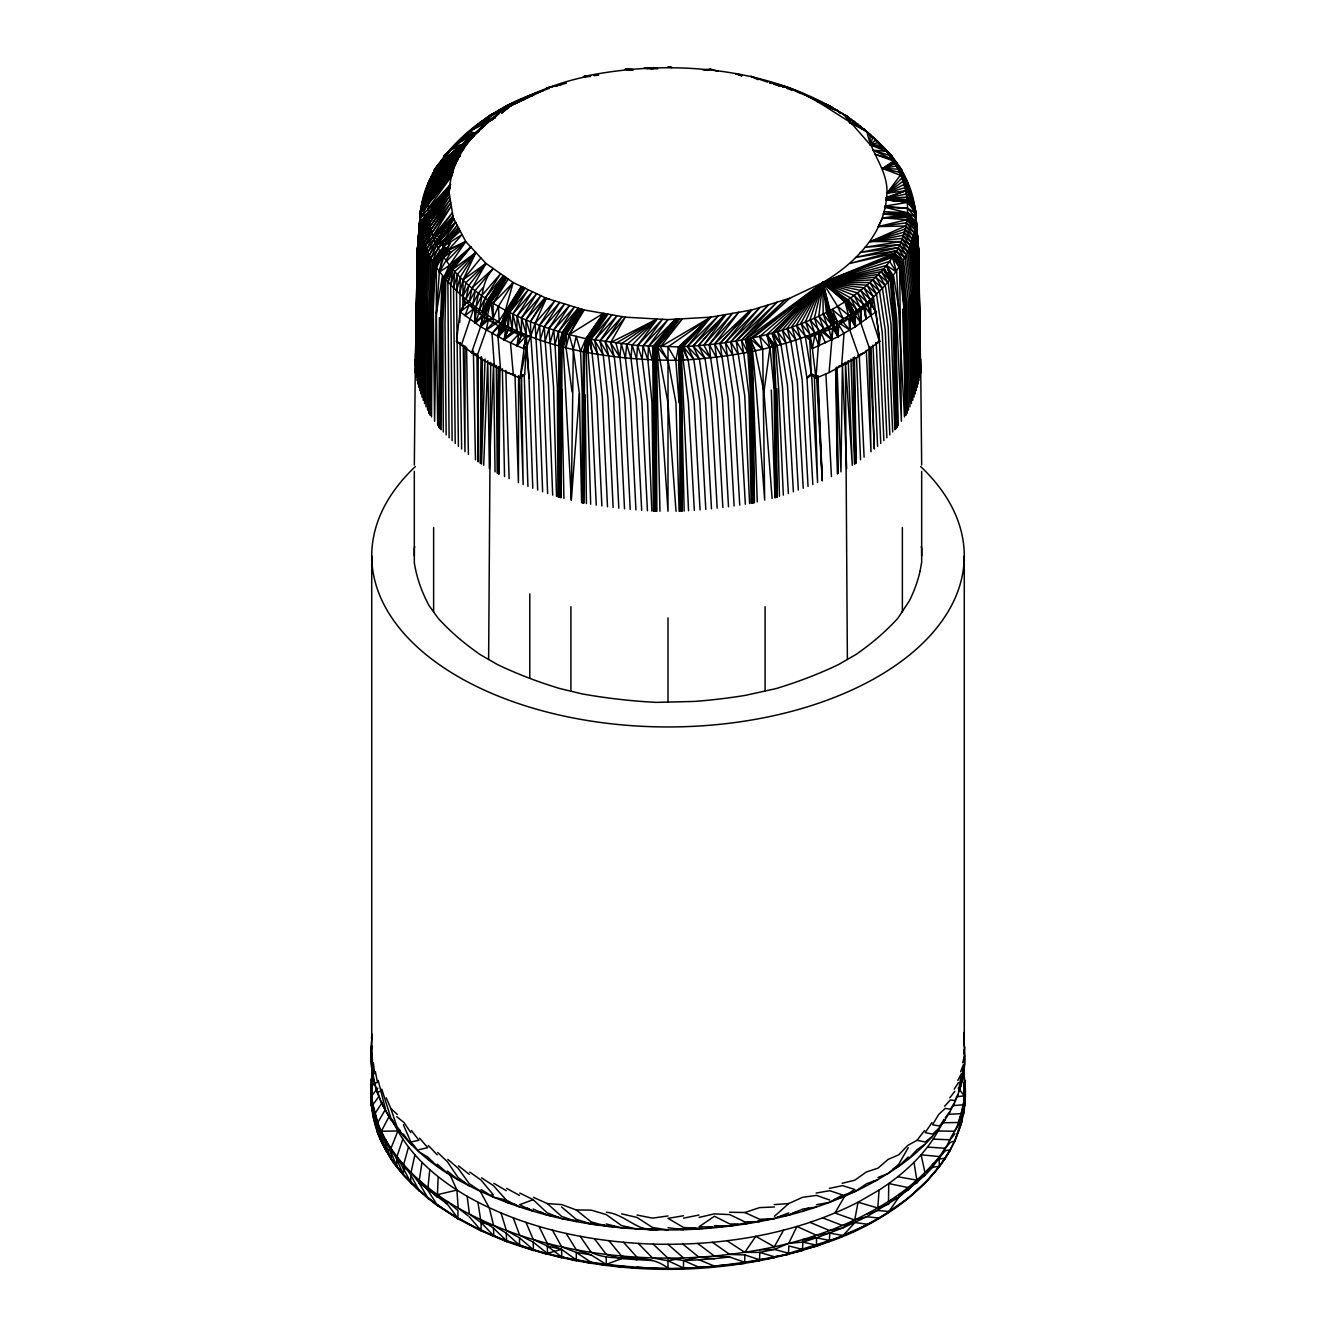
<?xml version="1.0" encoding="UTF-8"?>
<svg xmlns="http://www.w3.org/2000/svg" width="1336" height="1336" viewBox="0 0 1336 1336"><rect width="100%" height="100%" fill="white"/><g stroke="black" fill="none" stroke-linecap="round" stroke-linejoin="round"><path stroke-width="1.5" d="M371.725 555.91L371.725 1044.919C364.678 1108.98 416.698 1159.631 469.487 1185.95C535.268 1219.434 610.235 1231.558 683.531 1229.721C758.681 1226.916 835.918 1209.848 898.543 1166.462C937.872 1139.508 971.122 1093.867 963.79 1044.034M920.07 571.157A354.791 204.826 0 0 1 909.432 600.749L898.093 617.9A38.594 22.278 0 0 1 896.99 619.236L893.634 622.76A355.343 205.159 0 0 1 861.336 650.682L856.977 653.822A39.596 22.862 0 0 1 855.274 654.907L839.476 664.025A39.596 22.862 0 0 1 837.588 665.011L832.144 667.532A355.343 205.159 0 0 1 783.798 686.17L777.702 688.107A38.594 22.278 0 0 1 775.398 688.741L745.672 695.304A355.409 205.193 0 0 1 705.942 700.448A352.938 203.773 0 0 1 694.419 701.433L656.828 702.369A38.16 22.027 0 0 1 654.289 702.285L647.359 701.851A354.758 204.809 0 0 1 612.923 698.561A355.86 205.46 0 0 1 590.328 695.304L583.648 694.169A39.462 22.779 0 0 1 581.244 693.685L560.602 688.741A39.896 23.046 0 0 1 558.865 688.274L552.202 686.17A356.445 205.794 0 0 1 532.212 679.272L527.353 677.419A354.959 204.942 0 0 1 503.856 667.532L498.411 665.011A38.393 22.178 0 0 1 496.524 664.025L480.726 654.907A38.343 22.144 0 0 1 479.023 653.822L474.664 650.682A354.691 204.775 0 0 1 445.239 625.699L438.709 618.919A38.26 22.094 0 0 1 437.907 617.9L429.357 605.993A38.326 22.127 0 0 1 428.505 604.607L426.568 600.749A355.643 205.327 0 0 1 419.721 584.416A354.975 204.942 0 0 1 415.229 567.817L414.461 563.825A38.143 22.027 0 0 1 414.327 562.356L414.327 549.463A39.379 22.729 0 0 1 414.444 547.977L414.711 546.541M414.31 555.91L414.31 471.408M583.247 76.72L584.216 76.419C688.558 54.659 818.684 71.292 892.465 156.947C912.588 182.013 923.243 217.968 909.064 248.446C870.838 333.081 763.29 355.56 679.506 360.303C591.197 360.636 487.039 341.398 433.649 263.576C387.44 186.689 471.992 113.176 539.644 91.8L498.411 110.521L495.706 113.46M433.632 611.955L433.632 527.453M427.57 410.069L427.837 299.18L429.524 254.825L441.899 236.906L455.593 222.294L441.381 244.154L443.168 246.626L447.193 248.195L441.331 254.007L434.551 265.279L431.695 306.896L429.691 414.26L431.277 306.211L434.083 264.461C438.241 255.627 447.276 251.135 450.633 241.866L447.744 248.012L444.988 248.93L441.331 254.007L435.185 266.298L433.298 309.217L434.601 421.241L436.354 313.459L439.344 272.11L449.347 265.48L470.79 247.043L451.752 268.569L447.877 282.647L449.096 437.807M465.028 346.692L464.978 451.768L463.258 345.172M488.625 659.466L490.679 362.34M392.233 1119.451C406.712 1153.235 436.02 1178.135 467.149 1196.304L469.454 1214.19L481.077 1222.557L493.602 1225.463L506.227 1233.111L506.678 1241.612C609.8 1278.585 726.2 1278.585 829.322 1241.612C900.113 1217.413 979.138 1155.239 963.406 1071.372C966.262 1091.595 964.325 1113.022 954.605 1131.208C947.391 1142.447 943.7 1156.876 932.378 1164.658C922.308 1175.93 910.851 1185.867 898.594 1194.685C835.952 1238.071 758.698 1255.139 683.531 1257.944C606.06 1259.815 526.317 1246.371 458.181 1208.011C414.411 1182.878 371.107 1140.71 371.291 1086.869L375.199 1082.344M529.791 678.337L529.791 593.852M558.799 345.723L558.749 497.075L560.97 346.408L563.541 333.198L579.69 308.583L562.189 332.764L558.799 345.723L558.515 331.579L574.43 306.963L553.722 330.009L550.081 342.901L553.538 386.822L556.544 496.391M570.923 691.213L570.923 606.728M582.195 502.753L582.245 394.237L580.542 351.168L576.217 336.355L573.294 349.431L571.324 500.165L579.406 393.569L573.294 349.431L569.186 334.668L582.713 309.518L565.379 333.733L561.538 346.575L564.293 333.416L580.475 308.833L563.541 333.198L560.218 346.174L559.567 388.743M582.797 502.887L583.364 351.836M583.398 503.004L583.932 351.969L585.97 338.676L603.304 313.325L569.186 334.668L566.03 347.694L572.042 391.815M583.999 503.121L584.517 352.086L586.537 338.81L604.039 313.459L585.97 338.676L580.542 351.168M668 702.369L668 617.867M668 1269.2L668 1258.178L653.137 1244.117C588.792 1241.845 523.578 1228.268 467.149 1196.304M962.17 1117.848L954.906 1141.094L950.497 1142.28L945.003 1148.275L932.662 1167.146L925.23 1175.029L898.827 1197.206L866.747 1216.729L842.582 1228.034L816.513 1237.804L802.852 1242.079L788.691 1243.382L774.446 1249.394L759.783 1252.383L759.533 1260.833L744.87 1262.353L729.757 1257.026L714.459 1258.662L699.012 1257.243L683.548 1260.549L683.498 1268.966C610.201 1268.265 534.884 1258.712 469.253 1224.143C442.199 1209.932 416.698 1191.662 397.41 1167.747C381.996 1150.212 379.541 1126.315 372.911 1104.788L378.622 1096.856M765.077 691.213L765.077 606.728M829.322 1241.612L829.773 1233.111L816.363 1235.232L802.852 1242.079L802.468 1250.563C748.477 1263.689 692.465 1271.555 636.955 1267.246L637.038 1268.265L621.541 1266.077L621.658 1267.096L606.243 1264.44L591.13 1254.938L576.317 1249.795L566.213 1233.445M847.375 659.466L845.421 362.273L852.301 465.279L848.243 360.653M906.092 414.611L904.088 307.23L901.249 265.613L893.6 255.777L886.653 265.48L892.465 277.921L896.606 317.717L901.399 421.241L899.646 267.918L893.6 255.777C916.463 222.277 910.016 176.486 883.346 147.344L870.27 144.822L842.966 113.627L823.11 104.024L837.588 110.521L840.294 113.46M902.368 611.955L902.368 527.453M921.673 471.408L921.673 562.356L920.07 571.157M963.557 1108.93L962.571 1116.061L963.406 1107.21L964.625 1105.674L963.957 1092.815M964.275 555.91L964.275 1044.919L963.824 1032.561M518.301 376.134L520.038 378.238L526.1 334.134L526 319.688L545.071 297.678L530.509 321.508L530.793 335.971L526.584 347.26L524.681 374.397L520.038 378.238L494.387 366.398L476.969 356.345L486.204 330.126L493.301 322.577L493.034 303.222L508.248 279.107L490.963 302.019L485.302 314.01L487.222 319.271L500.95 327.32L526.367 337.173L530.793 335.971L535.051 323.295L546.357 298.295L549.797 299.347M518.585 375.917L518.418 482.63L514.961 374.381M560.469 497.56L560.702 389.06L559.316 497.243M561.053 497.71L562.089 346.725M909.983 406.845L906.626 302.387L902.351 263.576L895.087 253.139L822.809 282.581L796.356 325.032L805.207 335.971L809.633 337.173L811.319 374.397L815.962 378.238L829.105 372.544L831.827 339.862L832.779 324.197L827.685 311.889L822.809 282.581C855.157 263.392 885.568 232.998 886.937 193.202C887.972 170.073 870.855 153.339 866.98 131.663C834.582 115.213 806.744 88.66 769.519 82.849M424.564 403.606L425.032 292.734L426.935 248.446L433.281 235.37L451.251 206.061L432.263 232.264L425.783 245.239L423.779 289.494L423.195 400.349M426.017 406.845L426.384 295.957L428.188 251.636L434.4 238.476L452.386 212.641L425.783 245.239L431.328 229.124L450.132 199.415L430.476 226.001L423.762 238.793L421.525 282.998L420.756 393.819M447.877 152.204L469.019 131.663L476.401 133.199C431.662 149.331 415.162 211.272 439.744 250.817C470.172 302.153 530.442 325.934 585.97 338.676L637.556 345.556L678.554 346.876C753.487 343.502 835.802 324.965 886.653 265.48L896.64 272.11L904.472 416.949M421.925 397.093L422.61 286.255L424.731 242.016L430.476 226.001L449.564 196.158L429.708 222.845L422.877 235.554L420.556 279.725L419.671 390.529M428.772 412.523L429.374 302.387L430.944 257.998L436.905 244.672L455.593 222.294L440.546 239.01L434.4 238.476L426.935 248.446M431.528 416.949L432.129 307.581L434.968 265.964L441.331 254.007L465.73 241.565L485.953 263.426L513.191 282.581L546.357 298.295L584.216 309.985L625.281 317.166L668 319.605L710.702 317.166L751.784 309.985L789.626 298.295L822.809 282.581L894.018 255.126L901.249 265.613M438.859 427.169L439.394 317.717M532.78 488.275L528.989 378.171L526.584 347.26L523.645 348.562L516.999 345.79L521.324 335.286L521.558 317.818L536.638 293.686L517.166 315.897L516.731 333.532M679.757 511.254L680.291 402.804L679.156 346.876L710.702 317.166L660.385 346.892L668 360.319L675.966 402.821L679.122 511.27M441.147 429.775L441.915 320.941L444.587 279.207L450.967 267.684L470.79 247.043L452.654 269.521L447.877 282.647M497.693 473.345L498.495 366.732L498.161 473.595M498.629 473.829L499.413 367.233M499.113 474.08L499.898 367.467M655.074 402.787L654.189 346.776L676.6 319.12L655.024 346.809L654.974 511.22L654.189 346.776L675.482 319.17L648.478 346.391L647.86 359.801L651.951 402.604L653.454 511.154M374.998 1085.467L371.742 1067.648L371.441 1047.29M418.686 387.24L419.654 276.435L422.092 232.314L428.555 217.284L449.647 189.796L420.907 226.569L418.151 269.855L416.982 380.61M480.209 463.191L481.194 356.645M480.643 463.475L481.611 356.912M482.43 359.501L481.511 464.01L485.051 359.017M414.327 464.961L415.379 359M417.784 383.933L418.853 273.145L421.391 229.057L428.338 216.215L441.197 199.131L449.063 193.202C450.917 148.279 488.275 115.681 526 97.161L523.745 99.883M829.105 372.544L859.031 356.345L849.796 330.126L850.698 314.01M817.699 376.134L815.962 378.238L812.355 348.562L809.633 337.173L834.182 327.804L856.576 313.726L856.61 309.885L850.781 298.011L822.809 282.581L745.455 339.544L747.926 352.721L750.531 394.888L752.001 503.121M416.264 377.286L417.65 267.334L420.69 225.45L450.065 187.357L420.539 224.081L449.998 187.758M429.223 413.425L430.576 304.825L432.463 261.171L438.291 247.744L442.65 241.515L448.595 238.175L458.415 227.638L432.463 261.171M429.491 413.926L431.027 305.727L433.649 263.576L439.744 250.817L444.988 248.93L443.168 246.626L457.179 225.3L446.842 237.825L436.905 244.672L448.796 239.812L459.317 229.374L443.168 246.626L443.435 249.498L433.649 263.576M430.125 414.962L431.695 306.896M430.359 415.296L431.912 307.247L434.751 265.613L441.331 254.007L434.35 264.945M439.126 427.503L440.579 319.354L442.366 276.301L436.354 313.459L437.674 425.516M439.394 427.837L440.83 319.688M439.661 428.155L441.097 320.022L443.786 278.239L450.482 267.05L470.79 247.043L451.501 268.302L444.838 279.491L442.851 321.943L443.301 431.996M440.195 428.772L441.381 320.339M588.074 352.721L588.257 339.144L605.809 313.76L587.673 339.043L585.702 352.32L588.257 339.144L606.31 313.843L588.742 339.244L588.074 352.721L591.23 395.84L596.257 505.125M415.763 374.748L417.45 266.198L420.556 224.431M893.6 255.777L822.809 282.581L800.949 323.295L805.207 335.971L809.9 340.045L812.355 348.562L838.006 336.739L837.438 321.675L832.194 309.434L842.999 318.469L843.717 321.976L848.56 315.246L845.037 302.019L822.809 282.581L750.014 338.676L755.441 351.168L763.958 391.815L772.091 498.395M964.559 1065.226L964.258 1049.712M417.4 250.249L415.362 365.413L417.467 249.732L420.907 208.282L455.81 163.693L422.092 202.538L420.84 216.465M415.429 372.577L417.266 253.473L420.523 211.138L452.503 173.029L420.523 211.138M415.513 373.312L417.316 265.163L420.523 223.713M451.501 268.302L445.773 280.46L444.988 324.147L446.157 434.918M415.579 357.029L416.181 325.8M416.381 315.396L417.5 257.13M608.949 1240.76L621.591 1256.074L621.541 1258.662L606.243 1264.44L606.41 1265.459L591.13 1262.353L576.217 1252.383L561.671 1246.805L552.469 1230.155M415.763 356.077L416.164 337.44M416.665 314.661L417.483 277.37M805.207 335.971L811.286 373.412L815.962 378.238L819.269 333.516L814.442 317.818L822.809 282.581L892.481 257.347L899.646 267.918L903.854 307.581L905.875 414.962M417.199 313.91L417.483 301.402M418.719 249.248L418.819 245.072M452.119 440.663L450.683 285.503L452.654 269.521L475.85 252.504L463.058 279.842L462.807 309M654.623 360.236L655.024 346.809L677.953 319.037L656.243 346.859L655.241 360.269M851.834 317.617L851.967 313.209L846.272 301.251L822.809 282.581L752.736 338.025L762.706 349.431L764.676 500.165L756.593 393.569L752.636 351.836L749.463 338.81L755.441 351.168M566.03 347.694L566.481 334.017L582.713 309.518M654.339 511.187L652.653 346.675L675.482 319.17M459.818 322.16L460.202 277.136L475.85 252.504L454.691 271.625L450.683 285.503M483.699 465.279L487.774 360.653L489.36 468.552L493.585 364.01L495.038 471.825M963.891 1082.36L963.957 1103.553M438.191 1176.732L437.406 1194.685L447.259 1204.037L458.549 1219.117L481.595 1231.091L506.678 1241.612L493.418 1235.433L481.077 1222.557L477.937 1202.216M371.341 1058.68L372.043 1045.921M371.291 1086.869L373.412 1116.061L371.375 1105.674L371.692 1077.918C368.836 1103.068 373.095 1129.187 386.288 1151.031L385.803 1139.808L397.41 1167.747L390.696 1158.162L381.395 1131.208L389.277 1116.128M370.974 1096.706L372.594 1071.372L372.594 1076.933M372.043 1092.815L371.375 1105.674L371.375 1098.259M459.551 293.903L463.058 279.842L485.953 263.426L469.019 285.186L465.846 299.347L485.953 263.426L466.014 282.531L462.657 296.625L465.412 301.986L460.068 311.856L480.576 326.669L504.173 339.862L512.172 331.762L512.824 313.943L528.204 289.695L509.534 312.44L508.081 330.142L504.173 339.862L516.999 345.79L525.148 336.739M481.277 1220.002L493.418 1228.034L506.227 1240.526L547.526 1254.42L547.309 1243.382L539.043 1226.465M816.062 334.685L819.118 330.309L814.81 335.219L819.001 345.79L819.118 330.309L809.983 319.688L822.809 282.581L889.576 261.422L896.64 272.11L892.481 257.347M493.034 303.222L513.191 282.581L497.994 336.739L500.549 369.538M498.411 306.328L493.001 318.469L488.375 319.838L486.204 330.126L498.562 321.675L521.391 286.472L506.761 311.121L497.994 336.739L507.864 326.318L508.064 311.772L523.645 287.524L507.68 311.572L502.954 324.064L503.121 328.372L497.994 336.739L499.48 326.418L498.411 306.328L513.191 282.581M961.369 1116.111L963.406 1114.625L963.557 1111.686M458.398 446.274L456.511 291.131L457.396 274.398L475.85 252.504M476.969 356.345L456.461 341.532L460.068 311.856L465.897 302.42L469.12 302.019L472.109 287.808L493.268 268.569C478.906 284.017 483.665 305.56 475.148 323.112L482.864 316.716L488.792 300.617L504.34 276.352L487.824 299.915L482.079 311.839C477.62 318.953 465.796 295.991 465.312 304.959L462.657 296.625L469.019 285.186M651.834 511.037L647.593 402.32L642.215 359.401L643.017 346.007L662.456 319.287L637.556 345.556L636.587 358.933L641.881 401.902L647.442 510.753M899.646 313.459L893.634 276.301L886.653 265.48L822.809 282.581L828.771 311.355L833.914 323.629L833.664 328.038L838.006 336.739L855.424 326.669L875.932 311.856L870.588 301.986L873.327 296.625L866.98 285.186L822.809 282.581L759.783 336.355L762.706 349.431L750.014 338.676M482.847 287.858L478.522 292.968L475.883 307.297L475.148 323.112L481.845 315.83L487.824 299.915L503.288 275.617L485.219 298.011L479.39 309.885L479.424 313.726L487.222 319.271L480.576 326.669L471.541 352.771L475.031 354.24M472.276 307.848L475.282 290.396L493.268 268.569M441.665 320.673L444.32 278.89L450.716 267.367L470.79 247.043L451.234 267.985L444.587 279.207M455.209 443.485L453.555 288.325L454.691 271.625M478.522 292.968L472.46 304.675L472.526 308.065L475.883 307.297L475.148 323.112L474.614 309.735L481.828 295.506L500.582 273.713L485.219 298.011L482.079 311.839M832.996 328.339L838.006 336.739L838.808 324.932L842.999 318.469L837.588 306.328L822.809 282.581L766.814 334.668L769.97 347.694L774.145 389.361L775.531 497.56M653.137 1244.117C723.294 1245.87 795.087 1234.28 858.063 1202.216L877.802 1208.011L879.088 1190.075C906.075 1172.607 930.975 1149.494 943.767 1119.451M428.188 202.337L420.506 212.892L417.266 258.065L420.506 217.434L428.171 204.024L452.203 174.749L420.539 210.771L417.266 251.702M417.266 262.658L420.506 217.434L450.599 184.251L420.506 221.96L417.266 264.445M841.613 366.398L843.985 333.482L838.808 324.932M964.108 1085.851L965.026 1096.706L963.406 1114.625M432.129 307.581L435.185 266.298L447.744 248.012L448.796 249.531L443.519 257.347L439.344 272.11L450.7 252.404L465.73 241.565L453.271 217.868L449.113 192.868L429.023 219.689L422.092 232.314M417.316 250.968L420.723 209.201L453.271 168.536M417.283 251.335L420.556 210.42L452.637 172.277L420.556 210.42M641.681 510.352L636.186 401.451L630.976 358.432L632.128 345.072L657.212 318.987L610.569 342.584L614.259 356.595L619.186 399.748L624.513 508.799M668 1258.178L683.548 1260.549L699.045 1267.246L698.962 1268.265L683.548 1267.964L668 1260.783L683.531 1257.944L668 1244.334M417.65 248.813L420.155 220.139M420.506 216.031L421.391 205.794L457.847 159.819L422.877 199.281L422.143 207.23M418.151 246.292L418.869 238.342M419.404 232.364L420.122 224.415M419.771 233.049L420.139 229.091M423.378 200.016L423.762 196.058L432.263 184.585L463.692 148.68L425.783 189.612L425.182 195.824M426.318 192.618L426.935 186.405L435.603 175.267L474.714 135.12L429.524 180.026L429.09 184.151M635.936 509.884L630.492 400.934L625.398 357.881L626.718 344.521L657.212 318.987L637.556 345.556L642.215 359.401M427.77 187.341L428.188 183.199L436.905 172.177L479.24 130.227L438.291 169.104L430.944 176.836L430.509 180.978M372.126 1035.968L371.041 1046.906L372.961 1076.582M893.934 321.124L890.227 280.46L881.309 271.625L822.809 282.581L818.834 315.897L823.644 328.339L822.391 332.246L831.827 339.862L833.447 323.863L828.32 311.572L822.809 282.581L884.098 268.736L891.396 279.207L886.653 265.48L892.214 278.239L895.421 319.354L898.326 425.516M429.775 1169.668L427.704 1190.092L437.807 1205.807L458.549 1219.117L437.173 1204.621M872.224 307.43L873.327 296.625L863.891 287.808L822.809 282.581L772.158 333.282L775.498 346.274L778.621 388.058L783.33 495.155M427.704 1197.507L437.807 1205.807L428.372 1198.709L418.886 1182.694L422.009 1162.337M585.702 352.32L587.105 338.926L604.624 313.559L586.537 338.81L583.932 351.969M956.409 1096.789L964.308 1095.837L964.625 1087.738M381.395 1131.208L397.861 1131.024L390.997 1148.275L396.658 1159.047L403.622 1164.641L410.77 1175.029L418.886 1190.109L428.372 1198.709L403.338 1174.561L403.622 1164.641L408.515 1147.056M618.818 508.164L613.558 399.063L608.732 355.877L605.225 341.849L625.281 317.166L610.569 342.584L619.82 357.263L615.929 343.285L657.212 318.987L621.307 343.92L619.82 357.263L624.83 400.366L630.208 509.367M418.886 1190.109L419.587 1191.328L404.073 1175.83L396.658 1166.462L396.942 1156.558L402.821 1139.124M390.997 1148.275L391.465 1159.481L385.503 1149.695L390.696 1150.747L396.942 1156.558L411.488 1183.696M859.031 356.345L879.539 341.532L871.105 315.697L870.137 299.347L863.891 287.808M963.991 1105.406L965.026 1096.706L964.208 1098.192M372.861 1076.732L373.362 1072.658M954.839 1140.71L961.369 1123.526L963.406 1107.21L958.229 1122.49L942.364 1122.791M683.548 1260.549L699.045 1259.831L714.459 1266.077L714.342 1267.096L699.045 1267.246M371.375 1080.323L372.911 1068.967L371.375 1080.323L372.043 1103.553M370.974 1089.291L372.109 1082.36M505.609 329.257L504.173 339.862L516.882 330.309L512.824 313.943L532.396 291.682L517.166 315.897L521.675 335.403L516.999 345.79L518.635 334.217L521.474 332.246L519.938 334.685M763.958 391.815L769.97 347.694L759.783 336.355M963.34 1074.177L964.258 1067.648M560.218 346.174L562.189 332.764L578.204 308.115L558.515 331.579L555.024 344.521L557.379 388.058L557.964 496.842M585.118 352.203L587.105 338.926L605.225 313.659L587.673 339.043M961.586 1122.574L962.337 1117.698M588.257 339.144L586.203 352.42L590.662 504.24M819.001 345.79L821.005 332.814L823.644 328.339L814.442 317.818M963.874 1053.87L964.959 1046.906M506.761 311.121L502.553 323.863L502.386 328.071L497.994 336.739L504.273 328.79L507.68 311.572L522.793 287.14C512.039 302.353 500.699 317.885 497.994 336.739L507.864 326.318L512.172 331.762M502.085 323.629L501.451 327.604L501.167 323.145M571.324 500.165L563.224 347.026L565.379 333.733L581.494 309.15L564.293 333.416L560.97 346.408M371.441 1037.938L372.076 1034.298M888.123 152.204L884.248 148.296L870.27 144.822L878.587 142.451L879.489 143.72L875.798 139.712L870.27 144.822L884.482 148.547L891.162 155.36L886.653 151.386L870.27 144.822L872.926 136.99L873.327 138.209L869.987 134.318L870.27 144.822L881.309 145.223L885.317 149.348L863.891 129.041L850.03 122.979L850.781 118.837L855.441 123.747M814.81 335.219L812.355 348.562L810.351 336.923L814.526 332.246L809.983 319.688M439.344 272.11L442.4 255.777L450.7 252.404L447.977 250.7L442.183 255.46L445.957 253.69M584.517 352.086L587.105 338.926M525.983 337.039L523.645 348.562L526.935 346.659M679.039 402.821L675.849 360.303L678.554 346.876L710.702 317.166L687.506 346.391L693.785 359.401L699.813 401.451L705.792 509.367M562.656 346.876L565.379 333.733M520.038 378.238L526.584 347.26M856.576 313.726L866.045 305.827L866.88 302.019L860.718 290.396L822.809 282.581L773.811 332.764L780.975 344.521L787.472 385.185L793.367 491.798M447.259 1204.037L418.886 1182.694L411.037 1172.524L414.911 1154.805M938.139 1131.024L954.605 1131.208L958.53 1124.945L964.575 1098.61M488.375 319.838L480.576 326.669L482.864 316.716M563.224 347.026L566.481 334.017M456.511 291.131L460.202 277.136M483.632 312.941L489.343 300.984L505.292 277.02L489.727 301.251L484.868 313.743L490.546 301.769L506.461 277.855L490.963 302.019L487.44 315.246L487.757 319.538L480.576 326.669C484.083 308.098 494.07 292.033 504.908 276.752L488.792 300.617L483.081 312.557M963.039 1076.582L961.302 1083.078L963.34 1064.825L960.634 1071.689M453.555 288.325L457.396 274.398M962.655 1062.805L964.559 1055.874M837.588 306.328L848.56 315.246L855.424 326.669L855.207 314.912L856.61 309.885L848.16 299.915L822.809 282.581L777.468 331.579L780.975 344.521L772.158 333.282L777.185 345.723L782.462 386.822L788.374 493.502M932.378 1164.658L945.303 1150.747L950.497 1149.695C937.972 1172.474 918.433 1190.309 898.193 1205.807L877.451 1219.117L854.405 1231.091L816.096 1246.288L802.852 1249.494L788.808 1245.954L788.474 1254.42L774.446 1256.809L774.145 1257.844L759.783 1259.798L744.87 1254.938L729.69 1254.437L712.439 1242.313M552.67 495.155L548.528 385.185L545.171 341.231L548.979 328.389L564.627 303.923L544.286 326.736L540.328 339.528L543.568 383.499L547.626 493.502M535.536 337.774L539.644 325.032L554.757 300.884L535.051 323.295L538.659 381.779L542.616 491.798M502.954 324.064L507.212 311.355L522.793 287.14M475.883 307.297L473.579 308.9L461.287 345.373L464.945 346.057M507.68 329.992L504.173 339.862L512.556 331.879L516.882 330.309L517.082 333.649L521.474 332.246M423.762 238.793L429.708 222.845L448.529 193.62M507.212 311.355L502.553 323.863L503.121 328.372M857.478 292.968L863.54 304.675L866.079 319.454L865.11 306.645L866.88 302.019L857.478 292.968L822.809 282.581L782.278 330.009L785.919 342.901L792.432 383.499L798.327 490.061M803.22 488.275L797.341 381.779L790.812 341.231L787.021 328.389L822.809 282.581L845.454 301.769L851.115 313.743L850.982 318.135L855.424 326.669L854.405 315.613L856.61 309.885L860.317 310.687L860.852 323.112L869.686 349.113M422.877 235.554L429.023 219.689L449.163 192.634M469.955 305.827L472.46 304.675L469.036 305.109L464.895 315.697L473.579 308.9M961.002 1085.467L958.48 1091.896L961.319 1073.726L957.795 1080.49M485.302 314.01L490.546 301.769L506.043 277.554L489.727 301.251L484.033 313.209L484.216 317.651M484.45 313.492L489.727 301.251M800.949 323.295L809.883 334.134L805.491 321.508L822.809 282.581L878.587 274.398L888.123 282.647L893.149 321.943L895.638 428.94M429.524 254.825L435.603 241.582L453.271 217.868L452.971 216.098L434.4 238.476M846.005 320.657L848.56 315.246M849.796 330.126L843.2 322.277L842.999 318.469L840.411 323.88L849.796 330.126L848.777 319.254M788.691 1243.382L796.957 1226.465L816.363 1235.232M950.497 1149.695L939.342 1166.462L932.662 1167.146L924.963 1172.524L917.114 1182.694L908.046 1187.57L898.827 1197.206L888.123 1212.62L866.196 1225.279L842.582 1235.433L829.773 1233.111M445.773 280.46L451.752 268.569M424.731 242.016L431.328 229.124L450.683 202.721L432.263 232.264M855.207 314.912L860.852 323.112L860.584 310.436L863.54 304.675L854.172 295.506L822.809 282.581L791.714 326.736L795.671 339.528L802.201 379.992L808.046 486.438M949.696 1151.031L954.906 1141.094M866.079 319.454L863.991 307.631L866.88 302.019L871.105 315.697L865.11 306.645M866.045 305.827L870.137 299.347L860.718 290.396M916.83 232.28L915.093 208.282L907.695 200.934L885.801 199.816L907.795 201.987L915.461 210.771L907.812 202.337L884.733 206.128L907.829 208.433L915.494 217.434L918.734 258.065L915.477 221.96L907.812 214.528L883.43 213.71L907.779 215.213L915.394 224.799L907.695 215.914L882.729 217.868L878.136 226.586L905.524 226.001L913.907 232.314L917.849 269.855L920.237 374.748M958.179 1094.284L954.839 1100.63L950.43 1099.895L944.602 1106.225M469.12 302.019L475.282 290.396M783.531 1230.155L774.329 1246.805L755.775 1236.318L744.803 1252.35L727.051 1240.76M444.838 279.491L451.234 267.985M480.576 326.669L485.285 318.269M892.698 431.996L888.173 327.053L882.445 288.325L872.926 279.842L822.809 282.581L826.466 312.44L831.526 324.765L828.637 329.858L823.176 313.943L822.809 282.581L875.798 277.136L885.317 285.503L891.012 324.147L894.853 429.775M963.79 1107.143L964.625 1105.674M908.246 1147.691L898.777 1164.157L888.457 1173.275L877.986 1177.5M924.512 1183.696L939.342 1166.462L939.058 1156.558L921.088 1154.805L924.963 1172.524M845.771 1194.384L834.967 1213.021L854.723 1220.002L866.747 1216.729L878.036 1217.964M377.771 1122.49L385.519 1109.297L378.205 1080.49M944.519 1159.481L945.303 1158.162L939.342 1159.047M444.32 278.89L450.967 267.684M444.036 278.573L450.716 267.367L443.786 278.239M453.271 217.868L433.281 235.37L441.899 236.906L454.04 219.321L453.271 217.868C448.111 231.996 436.471 239.996 428.188 251.636M434.083 264.461L440.897 253.139L444.988 248.93M421.391 229.057L428.555 217.284L447.894 194.087M569.186 334.668L584.216 309.985M450.482 267.05L443.535 277.921L449.347 265.48L465.73 241.565L440.897 253.139M954.188 1089.191L958.48 1082.544M429.708 222.845L449.063 193.202M382.33 1102.35L374.932 1113.673L381.094 1141.094L386.288 1151.031M439.31 236.439L452.971 216.098M954.555 1103.002L950.43 1109.247L945.237 1108.346L938.657 1114.491L932.595 1124.745L939.292 1125.997L944.953 1120.052M931.977 1122.574L925.18 1132.627L932.595 1134.097L939.008 1128.335M530.509 321.508L546.357 298.295M435.185 266.298L442.4 255.777L436.338 267.918L436.354 313.459M420.907 226.569L441.197 199.131L428.171 208.433L452.102 175.433L420.506 212.892M443.268 252.036L445.573 248.73L443.168 246.626L460.235 231.128M838.19 325.333L842.999 318.469M430.944 257.998L445.456 239.478L448.796 239.812M422.092 202.538L430.476 190.848L459.851 156.011L423.762 196.058M722.843 507.48L716.814 399.748L710.602 357.881L703.872 345.072L725.815 314.528L698.427 345.556L705.007 358.432L711.169 400.366L717.181 508.164M422.877 199.281L431.328 187.708L460.135 155.477L424.731 192.818L433.281 181.462L465.563 145.156L426.935 186.405M828.136 326.318L831.827 339.862L824.195 331.612L828.136 326.318L818.834 315.897M463.225 307.714L460.068 311.856L469.036 305.109M425.783 189.612L434.4 178.356L470.055 140.146L428.188 183.199M842.148 1183.312L854.89 1180.156L866.246 1172.039L877.986 1168.148L888.173 1159.381L898.794 1154.805L907.695 1145.47L917.064 1140.293L924.579 1130.456M954.906 1133.679L950.197 1139.808L933.179 1139.124M428.205 214.862L450.132 186.957M949.779 1097.791L954.856 1091.278M656.844 346.876L679.389 318.953L656.844 346.876L668 511.27L668 346.892L710.702 317.166L683.347 346.675L688.14 359.801L694.119 401.902L700.064 509.884M660.385 346.892L682.429 318.786L657.446 346.876L657.112 360.303L656.243 346.859L678.705 318.987M441.197 199.131L420.606 224.799M420.907 208.282L453.722 167.668L421.391 205.794M439.193 200.6L420.539 224.081M377.821 1088.088L371.692 1095.837L372.594 1107.21M751.784 309.985L725.431 342.584L733.631 397.56L739.743 505.125M441.665 198.797L449.865 188.526M420.69 225.45L428.305 215.914M819.619 333.382L823.644 328.339L824.195 331.612M429.524 180.026L438.291 169.104L467.567 140.948M945.237 1117.698L950.147 1111.602M435.436 203.322L450.516 184.702L428.188 214.528L420.506 221.96M494.387 366.398L492.015 333.482L498.345 325.683M430.944 176.836L439.744 166.031L485.953 122.979M463.058 279.842L480.91 257.965M428.555 199.565L452.987 170.24L420.64 209.702L452.687 171.927L420.723 209.201M452.687 171.927L420.606 210.053L428.305 200.934M428.205 201.987L452.57 172.645L420.539 210.771M445.005 251.285L447.744 248.012M442.433 252.421L445.573 248.73M908.296 1190.092L908.046 1187.57L888.741 1183.546L888.507 1201.498L898.827 1197.206L898.594 1194.685L908.296 1190.092L916.847 1180.172L925.23 1175.029M436.621 235.971L449.146 221.576M455.593 222.294L438.909 241.532L435.603 241.582M448.796 249.531L462.072 234.602L443.168 246.626M505.76 107.815L508.315 104.959L521.558 99.031M812.839 484.55L807.011 378.171L811.286 373.412M505.108 108.132L507.68 105.277L515.262 102.738L517.166 100.935L514.059 103.473M703.872 345.072L732.395 313.375L709.282 344.521L710.602 357.881L698.427 345.556L724.964 314.678L692.983 346.007L699.413 358.933L705.508 400.934L711.487 508.799M441.431 162.658L433.649 171.275L489.978 120.14L485.419 124.315M503.305 109.084L505.893 106.212L515.262 102.738L512.824 102.905L508.649 106.496M435.185 168.553L443.519 159.502L479.557 130.694M907.996 1159.347L917.064 1149.645L924.913 1144.317M503.522 108.968L506.327 105.978L515.262 102.738L509.534 104.408L505.743 108.166M518.635 334.217L510.502 342.884L513.391 375.449M751.216 310.069L720.071 343.285L728.053 398.345L734.132 505.96M485.87 119.856L490.128 115.347L530.509 95.324M504.874 108.249L507.68 105.277M441.765 162.057L434.183 170.206L441.581 162.391M486.154 119.121C517.55 99.415 553.137 82.715 589.944 76.035M485.469 120.123L489.727 115.597L535.051 93.537L532.062 95.925M434.751 169.238L442.183 161.389M485.536 119.372L487.824 116.933L512.924 104.008L501.718 112.976M484.935 125.567L442.4 161.071L434.968 168.887L442.4 161.071L495.472 116.282L492.349 118.987M480.559 123.747L485.219 118.837L512.924 104.008M470.489 138.126L483.665 125.467L432.463 173.68L440.897 163.71L478.321 131.195M478.271 125.066L481.828 121.342L493.385 118.553M505.442 107.966L508.315 104.959M866.747 1224.143L854.923 1222.557L842.097 1236.535L788.808 1253.368L774.446 1249.394L759.683 1249.795M473.679 128.924L478.522 123.881L493.452 118.737L475.282 126.436L459.551 140.948L466.014 134.318L476.401 133.199L454.691 145.223L443.535 156.947L450.716 149.498L461.421 145.19L454.691 145.223M443.519 159.502L436.338 166.933L450.482 149.816L461.421 145.19L452.654 147.344M471.591 130.277L475.282 126.436M485.703 119.639L489.343 115.865M443.786 156.613L450.983 149.181L461.421 145.19L451.902 148.129L444.32 155.961L460.202 139.712L476.401 133.199L463.058 136.99L453.555 146.509M472.109 129.041L462.657 138.209L469.019 131.663L493.552 118.987L472.109 129.041L465.846 135.504L468.034 133.717M486.07 119.388L490.128 115.347M485.669 120.106L490.963 114.829L542.466 90.915M450.983 149.181L444.036 156.279L451.234 148.864L461.421 145.19L451.501 148.547M463.058 136.99L456.511 143.72L466.014 134.318M446.424 261.422L465.73 241.565M450.683 149.348L460.202 139.712M694.319 510.335L688.407 402.32L681.477 346.792L710.702 317.166L679.757 346.859L679.506 360.303L678.554 346.876M908.012 187.307L907.812 183.199L901.6 178.356L886.937 193.202L905.524 190.848L911.269 192.818L904.672 187.708L886.937 193.202L900.38 175.267L906.476 180.026L906.66 184.117M484.851 120.24L489.009 116.098L528.254 97.344M688.558 510.753L680.959 346.809L710.702 317.166L680.358 346.842L684.166 511.037M908.246 1157.043L898.543 1166.462L893.25 1168.783M473.144 128.991L478.522 123.881M480.793 123.63L487.824 116.933M502.954 109.001L505.893 106.212M473.796 128.907L481.828 121.342M492.015 333.482L499.48 326.418M925.23 1182.443L907.628 1198.709L888.741 1211.451L878.036 1210.55L866.546 1214.19M867.298 304.825L870.588 301.986L871.322 305.61M479.891 123.814L485.219 118.837L495.305 118.086M489.176 117.234L491.748 114.829M789.626 298.295L745.455 339.544L749.463 352.47L751.366 394.738L752.602 503.004M439.744 166.031L482.363 127.104M774.429 1216.328L788.791 1203.536L802.502 1197.34L816.48 1195.386L829.74 1200.045M796.356 325.032L800.464 337.774L807.011 378.171L811.319 374.397L814.359 375.249L817.582 482.63L811.754 376.318M492.817 118.987L499.113 113.727M500.716 109.969L503.806 107.414L516.23 102.655M442.4 161.071L472.877 136.339M522.96 99.615L526 97.161M932.328 1136.435L925.18 1141.979L917.064 1140.293M807.011 378.171L811.687 374.631M909.382 192.568L909.064 186.405L902.702 181.462L886.937 193.202L903.737 184.585L910.217 189.612L910.551 195.774M489.995 320.657L493.001 318.469L490.963 302.019M527.386 345.857L523.645 348.562L526.367 337.173L528.989 378.171M443.519 257.347L450.7 252.404M907.812 183.199L900.38 175.267L882.729 168.536L893.6 161.071L896.64 162.742L889.576 155.444L873.076 150.166L886.653 151.386L891.413 155.644M905.223 180.944L905.057 176.836L899.095 172.177L882.729 168.536L893.817 161.389L900.815 168.553L893.6 161.071L875.264 154.341L892.481 159.502L896.64 162.742M879.088 1190.075L858.063 1202.216L854.723 1220.002L842.582 1228.034L829.606 1230.556L810.017 1222.373M894.218 162.057L882.729 168.536L896.239 166.031L903.537 173.68L897.708 169.104L882.729 168.536L894.018 161.723M420.506 217.434L428.171 212.825M802.685 1211.284L808.547 1208.061M882.729 168.536L894.669 162.842L901.9 170.39L895.087 163.71L882.729 168.536L894.419 162.391L901.449 169.572M958.53 1124.945L961.369 1123.526M490.546 115.08L519.019 101.736M493.034 113.627L513.191 103.824M875.982 343.252L879.539 341.532L875.932 311.856L870.32 302.22M443.669 241.515L447.543 239.678L446.842 237.825L448.595 238.175M876.099 343.152L879.539 341.532L878.487 337.507M777.335 1217.063L788.657 1215.142L795.304 1212.119M788.657 1215.142L802.819 1209.03L816.329 1207.009M857.762 355.526L864.459 352.771L860.601 354.324M845.037 114.829L850.03 122.979L854.172 121.342L857.729 125.066M757.829 1220.92L774.312 1218.582L788.791 1212.888M844.235 363.325L853.403 359.801M912.488 200.166L912.237 196.058L905.524 190.848L886.085 198.196L907.695 200.934L915.31 209.401L918.35 248.813M578.171 1220.92L561.688 1218.582L547.209 1212.888L533.181 1199.678L519.52 1204.738L533.315 1211.284L527.436 1208.061M872.391 1181.792L877.769 1179.788L866.713 1183.679L854.689 1191.779L842.849 1195.469M838.808 366.331L847.608 363.158L841.663 364.928M877.802 1208.011L888.741 1204.037M919.736 377.286L917.131 273.145L913.123 235.554L904.672 229.124L870.27 241.565L900.38 241.582L909.064 248.446L913.39 286.255L916.329 390.529M839.225 366.114L847.608 363.158M544.286 90.097L548.979 88.443M506.761 105.744L515.262 102.738L507.212 105.511M515.412 102.772L521.224 100.718M886.219 197.394L905.524 190.848M729.606 1212.236L744.853 1212.52L759.549 1207.61L774.429 1206.976M555.325 86.322L558.515 85.27M475.967 310.921L479.39 309.885M521.675 335.403L526.1 334.134L521.558 317.818L540.863 295.69L526 319.688L530.793 335.971L533.799 379.992L537.673 490.061M834.499 1199.461L842.381 1197.24L854.89 1189.508L842.548 1185.617L829.355 1188.389M919.018 380.61L916.346 276.435L912.237 238.793L903.737 232.264L870.27 241.565L901.6 238.476L910.217 245.239L914.459 282.998L917.314 387.24M513.291 1217.881L519.637 1235.232L533.147 1242.079L547.192 1253.368L561.554 1249.394L576.217 1259.798L591.33 1263.372L591.13 1262.353M753.938 1221.688L744.787 1224.11L729.74 1223.96L714.459 1216.244L699.045 1226.765L718.016 1227.216M524.681 374.397L521.524 375.199L523.161 484.55L519.604 377.737M566.447 83.199L546.357 88.109L562.439 84.285M468.151 1215.86L458.181 1208.011L456.912 1190.075L437.406 1194.685L427.704 1190.092L419.153 1180.172M854.923 1222.557L842.398 1225.463L822.709 1217.881M699.045 1217.413L714.342 1213.873L729.74 1214.608L744.853 1221.872L759.666 1221.572M895.087 253.139L850.03 263.426L896.239 250.817L905.057 257.998L909.616 295.957L912.805 400.349M418.936 1149.645L427.754 1147.691L419.521 1138.088M737.572 1224.494L729.673 1226.214L714.459 1225.596M403.405 1124.745L410.82 1141.979L418.936 1140.293L411.421 1130.456M912.237 196.058L906.292 194.004L886.085 198.196L907.662 200.65L914.609 205.794L915.31 216.131M487.757 319.538L493.001 318.469M683.548 1218.131L698.962 1215.042M918.216 383.933L915.444 279.725L911.269 242.016L902.702 235.37L870.27 241.565L905.524 226.001L913.123 235.554M816.48 1204.738L829.572 1202.317L842.548 1194.968L829.74 1190.693L816.129 1193.065M721.64 1226.598L727.051 1225.646M493.301 322.577L498.562 321.675M381.144 1091.278L377.52 1091.896L381.445 1103.002L391.047 1120.052M741.513 1223.642L745.588 1222.941M683.498 1215.743L668 1218.365L683.548 1227.467L702.853 1228.502M704.573 70.257L710.719 69.222L718.016 71.326M731.193 1225.079L735.318 1224.511M668 1215.977L652.452 1218.115L637.038 1215.042M706.677 1227.984L712.439 1227.216L706.911 1227.634M835.284 109.969L832.194 107.414L789.626 88.109L787.021 88.443L791.714 90.097L789.626 88.109L773.694 83.951M920.42 373.813L918.35 267.334L914.609 229.057L906.292 222.845L878.136 226.586L906.977 219.689L915.093 226.569L918.533 266.398M816.513 1237.804L802.702 1239.507L802.852 1242.079L816.513 1245.219L816.513 1237.804L829.773 1240.526M441.381 244.154L444.637 243.787M721.574 1226.231L725.231 1225.847M668 1268.198C645.138 1250.296 615.913 1264.39 591.197 1252.35L580.225 1236.318M593.685 75.417L597.626 75.067M702.836 69.94L710.719 69.222M588.925 75.952L584.784 76.319L590.729 75.835M593.819 75.451L597.843 75.1M952.702 1105.657L963.089 1104.788M594.704 75.517L598.662 75.2M699.045 1259.831L714.459 1258.662M774.179 1204.621L788.791 1203.536M677.285 1229.37L695.839 1228.419M914.609 229.057L906.977 219.689L882.729 217.868L907.628 216.399L915.36 225.149L907.695 215.914L883.38 214.077L907.779 215.213L915.461 224.081L918.65 265.53M913.507 205.477L913.123 199.298L906.977 197.16L886.085 198.196L907.445 199.565L913.907 202.538L914.175 206.662M947.742 1114.341L961.068 1113.673M774.312 1218.582L759.766 1219.317L744.853 1212.52M590.095 76.185L584.216 76.419L590.428 76.553M818.834 100.935L809.983 97.161M714.459 1266.077L744.653 1263.372L744.87 1254.938M658.297 1229.537C637.99 1233.228 625.482 1213.99 606.394 1212.236M882.729 217.868L907.445 217.284L915.277 225.65L918.6 265.897M677.285 1229.087L699.012 1229.02M835.05 327.32L829.222 311.121L822.809 282.581L869.987 282.531L879.489 291.131L885.25 329.909L889.843 434.918M658.715 1229.087L636.988 1229.02L621.541 1225.596L606.26 1214.608L591.314 1210.149L576.234 1209.965L561.821 1204.621L547.209 1203.536L533.498 1197.34M744.803 1252.35L759.783 1252.383L774.446 1256.809M629.022 1228.068L621.591 1227.851L606.26 1223.96M633.114 69.505L625.281 69.222L631.427 70.257M640.161 1228.419L653.137 1229.003M594.487 1238.756L606.31 1254.437L621.541 1258.662L652.452 1260.549M883.43 213.71L907.795 214.862L915.477 223.713L918.734 262.658M633.014 69.639L625.281 69.222L633.164 69.94M615.896 1226.765L606.327 1226.214L591.147 1221.872L576.234 1209.965M729.757 1257.026L714.409 1256.074L697.693 1243.449M657.613 68.837L645.622 68.069L653.755 68.754M918.717 251.702L915.477 212.892L907.812 202.337L885.801 199.816L907.745 201.285L915.31 209.401M927.485 1147.056L945.003 1148.275M651.985 68.771L643.985 68.169L647.826 68.687M623.561 1227.216L629.089 1227.634M885.801 199.816L907.779 201.636L915.394 210.053L918.684 250.968L920.621 370.055M582.062 1221.688L591.213 1224.11L605.008 1225.312M657.162 68.002L653.271 67.635L657.329 68.052M610.769 1225.847L614.426 1226.231M845.454 115.08L850.03 122.979L857.478 123.881L862.321 128.924M668 1227.717L683.531 1229.721M600.682 1224.511L604.807 1225.079M668 1229.955L652.452 1227.467L636.955 1217.413L621.658 1213.873M671.841 67.418L668 66.8L671.908 67.535M533.181 1209.03L547.342 1215.142L558.665 1217.063M782.278 86.84L789.626 88.109L800.949 93.537M590.412 1222.958L594.487 1223.642M591.13 1254.938L576.217 1252.383L576.467 1260.833L561.554 1256.809L547.192 1245.954L533.298 1239.507L525.966 1222.373M897.809 1176.732L916.847 1180.172L917.114 1182.694M667.048 1260.6L652.469 1257.944L638.307 1243.449M481.11 1189.508L493.619 1197.24L506.26 1200.045L519.671 1207.009M774.362 84.151L789.626 88.109L777.468 85.27L780.675 86.322M547.192 1245.954L561.554 1249.394L561.855 1257.844L547.192 1253.368M621.591 1256.074L636.955 1259.831M773.811 84.101L789.626 88.109M516.197 1204.788L506.427 1202.317L503.739 1200.112M770.07 82.982L771.707 83.433M474.848 353.673L471.541 352.771L478.255 355.526M741.864 75.35L735.902 73.647L741.63 75.851M823.176 102.905L814.442 99.031M494.337 364.928L488.391 363.141L496.808 366.131M741.513 75.367L735.902 73.647L741.58 75.634M506.895 372.544L512.59 374.347M591.213 1224.11L576.234 1219.317L561.571 1206.976M850.531 120.123L846.272 115.597L850.03 122.979L860.718 126.436L864.409 130.277M741.213 75.434L735.902 73.647L740.979 75.384M904.672 187.708L910.217 189.612L902.702 181.462M826.466 104.408L816.897 101.018L830.107 106.212L833.33 108.75M576.334 1221.572L561.571 1216.328L547.209 1203.536M767.749 82.197L750.749 76.235L757.963 79.659M827.936 105.093L816.897 101.018L829.222 105.744M463.609 1181.792L458.231 1179.788L447.31 1170.987M506.227 1233.111L519.487 1245.219L533.532 1250.563L533.147 1242.079M832.194 107.414L822.809 103.824L837.588 110.521M547.309 1243.382L561.554 1249.394M540.696 1212.119L547.342 1215.142M456.461 341.532L459.901 343.152M427.988 1159.347L431.495 1161.001M873.076 150.166L892.481 159.502M469.253 1216.729L481.595 1231.091L457.964 1217.964L457.964 1210.55L447.493 1201.498M519.854 1193.065L533.181 1199.678M418.886 1182.694L427.954 1187.57L437.173 1197.206M506.628 1188.389L519.52 1195.386M414.477 1146.171L411.087 1144.317L403.405 1134.097M533.147 1249.494L519.487 1237.804L506.394 1230.556L501.033 1213.021M915.477 212.892L907.829 208.433L884.532 207.264L907.829 212.825L915.494 217.434L918.734 253.473M493.852 1183.312L506.26 1190.693M400.249 1130.406L396.992 1128.335L390.763 1117.698L381.812 1089.191M481.545 1177.851L493.452 1185.617L506.26 1200.045M481.311 1191.779L469.287 1183.679L458.014 1168.148L447.827 1159.381M403.338 1167.146L411.037 1172.524M469.754 1172.039L481.11 1180.156L493.452 1194.968M469.487 1185.95L458.014 1177.5L447.31 1161.635L437.757 1152.567M829.222 311.121L834.833 323.145L829.673 310.887L822.809 282.581L846.991 300.767L853.921 311.839L854.405 315.613M889.576 155.444L893.634 158.55M828.32 311.572L833.914 323.629L834.182 327.804L838.006 336.739L837.655 325.683L835.284 322.911L830.107 310.637L822.809 282.581C839.392 292.567 854.773 306.178 855.424 326.669L851.366 317.918L851.115 313.743L845.037 302.019M906.292 194.004L913.123 199.298M906.977 197.16L913.907 202.538M911.436 403.606L908.163 299.18L903.537 261.171L894.569 254.191L901.8 264.645L905.424 304.825L908.43 410.069M458.498 1165.877L469.287 1174.327M907.812 251.636L899.095 244.672L864.96 247.294L900.38 241.582L907.812 251.636L912.221 289.494L915.243 393.819M906.476 254.825L897.708 247.744L860.2 252.437L899.095 244.672L906.476 254.825L910.968 292.734L914.074 397.093M682.863 1244.117L699.012 1257.243M396.709 1116.645L404.023 1122.574L410.82 1132.627M867.966 133.717L870.137 135.504L866.98 131.663L873.327 138.209M822.809 282.581C839.075 293.018 853.019 306.896 855.424 326.669L853.921 311.839L848.16 299.915M896.239 166.031L902.351 171.275L895.087 163.71M907.445 199.565L914.609 205.794M437.206 1164.157L447.543 1173.275M891.68 155.961L886.653 151.386L892.465 156.947M866.98 285.186L876.449 293.903L882.261 332.748L886.904 437.807M891.964 156.279L886.653 151.386L892.214 156.613M386.221 1097.791L390.763 1108.346L397.343 1114.491M390.413 1147.323L385.503 1142.28L381.094 1133.679L381.896 1142.447M833.046 109.001L830.107 106.212L832.478 108.951M893.6 161.071L899.646 166.933M437.456 1166.462L427.754 1157.043L419.203 1151.966L410.82 1141.979M850.781 298.011L860.117 307.297L860.584 310.436M894.669 162.842L901.65 169.906M831.827 339.862L823.811 331.745L823.644 328.339M883.346 147.344L885.317 149.348M884.248 148.296L890.227 154.392M907.662 200.65L915.093 208.282M705.007 358.432L692.983 346.007L718.284 315.847L687.506 346.391L699.413 358.933M491.431 1194.968L493.619 1197.24M428.305 1145.47L437.206 1154.805M897.708 169.104L905.057 176.836M878.587 142.451L882.445 146.509L881.309 145.223M849.512 118.887L846.657 115.865L850.03 122.979L848.16 116.933L850.464 119.372M850.03 122.979L847.191 116.232L850.063 119.255M899.095 172.177L906.476 180.026M901.6 178.356L909.064 186.405M846.657 115.865L850.631 120.19M849.579 119.539L846.272 115.597L850.23 119.923M847.191 116.232L849.779 119.071M907.745 201.285L915.36 209.702L918.55 249.932L919.602 316.532M907.779 201.636L915.394 210.053M907.795 201.987L915.427 210.42M623.561 1242.313L636.988 1257.243M872.926 136.99L876.449 140.948L875.798 139.712M848.16 116.933L850.548 119.605M846.272 115.597L849.913 119.722M830.675 108.032L828.32 105.277L816.897 101.018L828.771 105.511L830.909 108.149M805.491 321.508L814.526 332.246M915.477 221.96L907.829 212.825L883.781 211.656L907.812 214.528L915.477 223.713M907.795 214.862L915.461 224.081M907.628 216.399L915.277 225.65M907.445 217.284L915.093 226.569M683.347 346.675L693.785 359.401M906.292 222.845L913.907 232.314M791.714 326.736L800.464 337.774M863.891 129.041L865.878 131.563M958.179 1088.088L964.308 1095.837M668 360.319L657.446 346.876L668 402.837L676.016 511.27M904.672 229.124L912.237 238.793M787.021 328.389L795.671 339.528M903.737 232.264L911.269 242.016M823.176 313.943L831.526 324.765M782.278 330.009L790.812 341.231M902.702 235.37L910.217 245.239M860.718 126.436L862.588 128.924M896.038 428.489L894.335 320.673L891.012 279.658L883.346 269.521L890.227 280.46M901.6 238.476L909.064 248.446M775.498 346.274L766.814 334.668L772.776 347.026L774.713 389.227L776.099 497.41M777.468 331.579L785.919 342.901M390.696 1158.162L403.338 1174.561L396.658 1159.047M857.478 123.881L859.232 126.336M905.057 257.998L897.708 247.744L855.558 257.464L896.239 250.817L903.537 261.171M775.014 346.408L766.814 334.668L773.344 346.876M894.419 254.475L901.65 264.945L904.522 306.545L906.493 413.926M894.218 254.792L901.449 265.279L904.706 306.211L906.66 413.626M869.753 302.721L875.932 311.856M854.172 121.342L855.792 123.764M403.672 1136.435L396.709 1125.997L390.763 1108.346M830.107 310.637L837.438 321.675M774.462 346.575L766.814 334.668L773.911 346.725L775.865 388.91L777.251 497.075M884.098 268.736L891.012 279.658M881.309 271.625L888.123 282.647M751.166 503.271L748.978 395.139L743.768 353.405L736.103 341.047L768.584 304.792L730.775 341.849L739.209 396.725L745.338 504.24M614.259 356.595L605.225 341.849L622.142 316.615L599.881 341.047L603.221 355.109L607.947 398.345L613.14 507.48M878.587 274.398L885.317 285.503M749.596 503.538L744.753 395.84L738.29 354.291L730.775 341.849L759.883 307.48L725.431 342.584L732.779 355.109M608.732 355.877L599.881 341.047L616.998 315.714L594.57 340.196L597.71 354.291L602.369 397.56L607.496 506.761M875.798 277.136L882.445 288.325M668 346.892L675.849 360.303M373.829 1117.848L378.272 1133.746L372.594 1114.625L374.631 1116.111L377.47 1132.36L381.161 1140.71M872.926 279.842L879.489 291.131M603.221 355.109L594.57 340.196L611.871 314.828L590.545 339.544L596.791 396.725L601.868 505.96M727.268 355.877L720.071 343.285L750.214 310.253L714.693 343.92L722.442 399.063L728.504 506.761M869.987 282.531L876.449 293.903M721.724 356.595L714.693 343.92L738.825 312.24L709.282 344.521L716.179 357.263M479.824 1190.56L489.243 1207.794L493.602 1225.463M371.375 1087.738L372.21 1089.241M826.466 312.44L832.779 324.197M846.272 301.251L852.368 312.941L852.635 317.083L852.702 312.707L846.991 300.767M845.454 301.769L851.55 313.492L845.872 301.519M747.926 352.721L741.413 340.196L777.068 302.17L736.103 341.047L738.29 354.291M681.477 346.792L688.14 359.801M854.172 295.506L860.117 307.297L860.317 310.687M597.71 354.291L590.545 339.544L608.03 314.144L588.742 339.244L592.232 353.405M827.685 311.889L833.447 323.863M846.657 300.984L852.368 312.941M829.673 310.887L835.284 322.911M828.771 311.355L834.382 323.395M821.005 332.814L825.498 342.884M449.664 1173.86L456.912 1190.075M377.47 1132.36L381.144 1140.76M897.141 427.169L895.153 319.688L891.964 278.573L886.653 265.48L891.68 278.89M871.105 315.697L866.88 302.019M753.203 502.887L751.968 394.621L750.298 352.32L745.455 339.544L785.334 299.631L741.413 340.196L743.768 353.405M647.86 359.801L643.017 346.007L668 319.605L648.478 346.391L652.168 360.085M855.424 326.669L851.967 313.209M632.128 345.072L636.587 358.933M626.718 344.521L630.976 358.432M753.805 502.753L752.569 394.504L750.882 352.203L746.941 339.294L750.298 352.32M621.307 343.92L625.398 357.881M752.636 351.836L748.895 338.926L752.068 351.969L757.261 501.935M752.068 351.969L748.327 339.043L751.467 352.086L753.17 394.37L754.406 502.62M751.467 352.086L747.742 339.144L750.882 352.203M377.821 1094.284L374.698 1083.078L377.52 1082.561L375.366 1071.689M835.718 326.936L838.006 336.739M680.959 346.809L683.832 360.085M921.289 546.541L921.539 547.977A38.16 22.027 0 0 1 921.673 549.463L921.673 555.91M833.914 323.629L834.599 327.57M913.991 1162.337L916.847 1180.172M856.61 309.885L860.852 323.112L861.386 309.735L863.54 304.675L863.991 307.631M873.327 296.625L879.188 335.553L883.881 440.663M963.089 1068.967L964.308 1077.918M372.443 1108.93L373.412 1116.061M373.345 1062.805L374.681 1073.726M681.377 360.236L679.757 346.859L681.56 402.754L682.195 511.17M680.358 346.842L681.911 360.202M555.024 344.521L553.722 330.009L569.537 305.443L548.979 328.389L550.081 342.901M915.477 211.138L918.7 251.335M652.653 346.675L653.755 360.186M900.815 266.298L904.088 307.23M917.114 236.288L917.849 246.292M915.878 224.398L916.429 232.664M914.442 210.804L914.726 214.929M891.964 278.573L894.619 320.339L896.606 427.837M371.041 1056.258L371.742 1067.648M545.171 341.231L544.286 326.736L559.7 302.404L539.644 325.032L540.328 339.528M512.556 331.879L509.534 312.44L525.048 288.209L508.064 311.772L504.474 324.765L504.59 328.89M825.915 374.364L831.46 476.585M816.647 377.787L822.258 480.659L817.933 375.7M859.282 355.66L864.108 457.146M372.126 1053.87L372.661 1064.825M872.992 345.189L877.602 446.274M869.602 347.143L874.345 449.046L871.022 346.725M866.279 350.383L871.005 451.768L868.918 350.366M817.398 375.917L822.258 480.659M876.216 342.45L880.775 443.485M846.64 468.552L842.398 364.027L840.962 471.825L837.054 366.966L837.839 473.595L836.119 367.467M856.51 357.614L860.534 459.801M850.948 359.017L854.489 464.01M771.306 390.045L774.947 497.71M524.246 376.318L527.937 486.438M505.826 370.339L509.116 478.639M902.685 309.217L905.641 415.296M659.984 511.27L656.243 346.859M776.901 388.609L779.456 496.391M904.873 305.911L907.211 412.523M904.305 306.896L906.292 414.26M773.911 346.725L774.713 389.227M680.141 360.286L681.661 511.187M579.406 393.569L581.594 502.62M561.855 389.361L563.909 498.395M502.369 368.703L504.54 476.585M473.395 351.067L475.466 459.801M918.6 250.249L920.487 373.312M918.684 265.163L920.537 372.944M894.886 320.022L896.873 427.503M854.405 356.896L856.192 462.924M854.021 359.267L855.775 463.191M853.587 359.534L855.357 463.475M853.12 357.714L854.923 463.742M678.888 360.303L679.673 402.821M466.565 347.226L468.402 454.474M919.836 331.111L920.237 356.077M835.668 369.788L837.355 473.829M460.035 342.417L461.655 449.046M964.625 1080.323L964.709 1086.869M918.5 261.121L919.235 316.582M775.298 389.06L776.684 497.243M918.5 304.491L918.65 316.966M917.164 245.072L917.197 249.231M655.859 360.286L656.878 511.27M585.135 394.821L586.404 503.538M476.935 353.673L478.204 461.788L478.171 356.645M920.621 359L921.673 464.961M496.307 365.53L497.226 473.094M680.291 402.804L681.026 511.22M655.709 402.804L656.243 511.254M606.243 1257.026L606.243 1264.44M519.487 1237.804L519.487 1245.219M493.418 1228.034L493.902 1236.535L481.077 1229.972L481.077 1222.557M410.77 1175.029L410.77 1182.443M920.621 466.531A296.275 171.058 0 0 1 860.417 685.969A296.275 171.058 0 0 1 475.583 685.969A296.275 171.058 0 0 1 415.379 466.531M441.965 161.723L434.551 169.572L441.965 161.723M511.371 105.11L501.751 112.909L511.371 105.11M530.96 95.958L527.085 97.244L531.01 95.958M543.401 90.564L537.59 92.267L543.468 90.597M589.744 75.785L585.786 76.135L589.811 75.801M475.265 354.224L471.541 352.771L475.399 354.324"/></g></svg>
